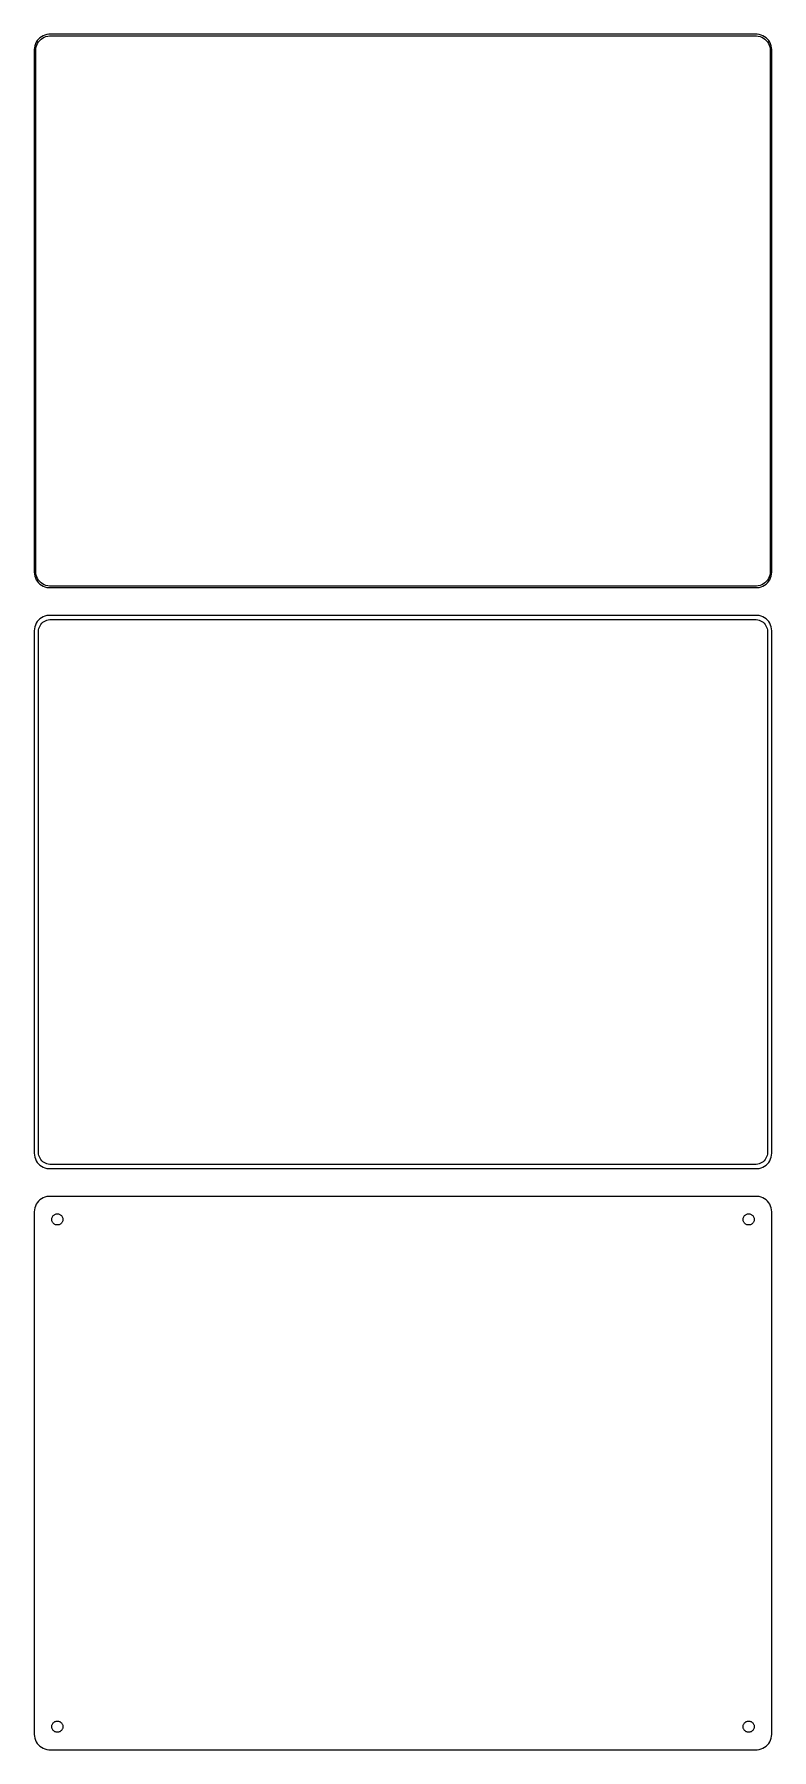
# Model space of a CAD drawing. Header units: metres. Extents: x -120 to 120, y 288 to 846.
import ezdxf

# ---------------------------------------------------------------- set-up
doc = ezdxf.new("R2010")
doc.units = ezdxf.units.M

msp = doc.modelspace()

# ---------------------------------------------------------------- linework, layer by layer
for p, q in [((-119.649, 842.841), (-119.843, 842.243)), ((-119.382, 843.409), (-119.649, 842.841)), ((-119.045, 843.939), (-119.382, 843.409)), ((-119.166, 842.499), (-118.912, 843.038)), ((-118.645, 844.423), (-119.045, 843.939)), ((-118.912, 843.038), (-118.593, 843.542)), ((-118.187, 844.853), (-118.645, 844.423)), ((-118.593, 843.542), (-118.213, 844.002)), ((-118.213, 844.002), (-117.778, 844.41)), ((-117.679, 845.222), (-118.187, 844.853)), ((-117.778, 844.41), (-117.295, 844.761)), ((-117.129, 845.524), (-117.679, 845.222)), ((-117.295, 844.761), (-116.772, 845.048)), ((-116.545, 845.755), (-117.129, 845.524)), ((-116.772, 845.048), (-116.218, 845.268)), ((-115.937, 845.911), (-116.545, 845.755)), ((-116.218, 845.268), (-115.64, 845.416)), ((-115.314, 845.99), (-115.937, 845.911)), ((-115.64, 845.416), (-115.048, 845.491)), ((115.314, 845.99), (-115.314, 845.99)), ((-115.048, 845.491), (115.048, 845.491)), ((115.048, 845.491), (115.64, 845.416)), ((115.937, 845.911), (115.314, 845.99)), ((115.64, 845.416), (116.218, 845.268)), ((116.545, 845.755), (115.937, 845.911)), ((116.218, 845.268), (116.772, 845.048)), ((117.129, 845.524), (116.545, 845.755)), ((116.772, 845.048), (117.295, 844.761)), ((117.679, 845.222), (117.129, 845.524)), ((117.295, 844.761), (117.778, 844.41)), ((118.187, 844.853), (117.679, 845.222)), ((117.778, 844.41), (118.213, 844.002)), ((118.645, 844.423), (118.187, 844.853)), ((118.213, 844.002), (118.593, 843.542)), ((118.593, 843.542), (118.912, 843.038)), ((119.045, 843.939), (118.645, 844.423)), ((118.912, 843.038), (119.166, 842.499)), ((119.382, 843.409), (119.045, 843.939)), ((119.649, 842.841), (119.382, 843.409)), ((119.843, 842.243), (119.649, 842.841)), ((-119.961, 841.627), (-120, 841)), ((-120, 841), (-120, 671)), ((-119.843, 842.243), (-119.961, 841.627)), ((-119.5, 840.75), (-119.463, 841.345)), ((-119.5, 671.25), (-119.5, 840.75)), ((-119.463, 841.345), (-119.351, 841.931)), ((-119.351, 841.931), (-119.166, 842.499)), ((119.166, 842.499), (119.351, 841.931)), ((119.351, 841.931), (119.463, 841.345)), ((119.463, 841.345), (119.5, 840.75)), ((119.5, 840.75), (119.5, 671.25)), ((119.961, 841.627), (119.843, 842.243)), ((120, 841), (119.961, 841.627)), ((120, 671), (120, 841)), ((-120, 671), (-119.961, 670.373)), ((-119.961, 670.373), (-119.843, 669.757)), ((-119.843, 669.757), (-119.649, 669.159)), ((-119.463, 670.655), (-119.5, 671.25)), ((-119.351, 670.069), (-119.463, 670.655)), ((-119.166, 669.501), (-119.351, 670.069)), ((119.351, 670.069), (119.166, 669.501)), ((119.463, 670.655), (119.351, 670.069)), ((119.5, 671.25), (119.463, 670.655)), ((119.649, 669.159), (119.843, 669.757)), ((119.843, 669.757), (119.961, 670.373)), ((119.961, 670.373), (120, 671)), ((-119.649, 669.159), (-119.382, 668.591)), ((-119.382, 668.591), (-119.045, 668.061)), ((-118.912, 668.962), (-119.166, 669.501)), ((-119.045, 668.061), (-118.645, 667.577)), ((-118.593, 668.458), (-118.912, 668.962)), ((-118.645, 667.577), (-118.187, 667.147)), ((-118.213, 667.998), (-118.593, 668.458)), ((-117.778, 667.59), (-118.213, 667.998)), ((-118.187, 667.147), (-117.679, 666.778)), ((-117.295, 667.239), (-117.778, 667.59)), ((-117.679, 666.778), (-117.129, 666.476)), ((-116.772, 666.952), (-117.295, 667.239)), ((-117.129, 666.476), (-116.545, 666.245)), ((-116.218, 666.732), (-116.772, 666.952)), ((-116.545, 666.245), (-115.937, 666.089)), ((-115.64, 666.584), (-116.218, 666.732)), ((-115.937, 666.089), (-115.314, 666.01)), ((-115.048, 666.509), (-115.64, 666.584)), ((-115.314, 666.01), (115.314, 666.01)), ((115.048, 666.509), (-115.048, 666.509)), ((115.64, 666.584), (115.048, 666.509)), ((115.314, 666.01), (115.937, 666.089)), ((116.218, 666.732), (115.64, 666.584)), ((115.937, 666.089), (116.545, 666.245)), ((116.772, 666.952), (116.218, 666.732)), ((116.545, 666.245), (117.129, 666.476)), ((117.295, 667.239), (116.772, 666.952)), ((117.129, 666.476), (117.679, 666.778)), ((117.778, 667.59), (117.295, 667.239)), ((117.679, 666.778), (118.187, 667.147)), ((118.213, 667.998), (117.778, 667.59)), ((118.187, 667.147), (118.645, 667.577)), ((118.593, 668.458), (118.213, 667.998)), ((118.912, 668.962), (118.593, 668.458)), ((118.645, 667.577), (119.045, 668.061)), ((119.166, 669.501), (118.912, 668.962)), ((119.045, 668.061), (119.382, 668.591)), ((119.382, 668.591), (119.649, 669.159)), ((-119.843, 653.243), (-119.961, 652.627)), ((-119.649, 653.841), (-119.843, 653.243)), ((-119.382, 654.409), (-119.649, 653.841)), ((-119.045, 654.939), (-119.382, 654.409)), ((-118.645, 655.423), (-119.045, 654.939)), ((-118.187, 655.853), (-118.645, 655.423)), ((-118.498, 652.712), (-118.348, 653.174)), ((-118.348, 653.174), (-118.141, 653.614)), ((-117.679, 656.222), (-118.187, 655.853)), ((-118.141, 653.614), (-117.88, 654.024)), ((-117.88, 654.024), (-117.571, 654.399)), ((-117.129, 656.524), (-117.679, 656.222)), ((-117.571, 654.399), (-117.216, 654.731)), ((-117.216, 654.731), (-116.823, 655.017)), ((-116.545, 656.755), (-117.129, 656.524)), ((-116.823, 655.017), (-116.398, 655.251)), ((-115.937, 656.911), (-116.545, 656.755)), ((-116.398, 655.251), (-115.946, 655.43)), ((-115.946, 655.43), (-115.475, 655.551)), ((-115.314, 656.99), (-115.937, 656.911)), ((-115.475, 655.551), (-114.993, 655.612)), ((115.314, 656.99), (-115.314, 656.99)), ((-114.993, 655.612), (114.993, 655.612)), ((114.993, 655.612), (115.475, 655.551)), ((115.937, 656.911), (115.314, 656.99)), ((115.475, 655.551), (115.946, 655.43)), ((116.545, 656.755), (115.937, 656.911)), ((115.946, 655.43), (116.398, 655.251)), ((116.398, 655.251), (116.823, 655.017)), ((117.129, 656.524), (116.545, 656.755)), ((116.823, 655.017), (117.216, 654.731)), ((117.679, 656.222), (117.129, 656.524)), ((117.216, 654.731), (117.571, 654.399)), ((117.571, 654.399), (117.88, 654.024)), ((118.187, 655.853), (117.679, 656.222)), ((117.88, 654.024), (118.141, 653.614)), ((118.141, 653.614), (118.348, 653.174)), ((118.645, 655.423), (118.187, 655.853)), ((118.348, 653.174), (118.498, 652.712)), ((119.045, 654.939), (118.645, 655.423)), ((119.382, 654.409), (119.045, 654.939)), ((119.649, 653.841), (119.382, 654.409)), ((119.843, 653.243), (119.649, 653.841)), ((119.961, 652.627), (119.843, 653.243)), ((-119.961, 652.627), (-120, 652)), ((-120, 652), (-120, 482)), ((-118.619, 651.75), (-118.589, 652.235)), ((-118.619, 482.25), (-118.619, 651.75)), ((-118.589, 652.235), (-118.498, 652.712)), ((118.498, 652.712), (118.589, 652.235)), ((118.589, 652.235), (118.619, 651.75)), ((118.619, 651.75), (118.619, 482.25)), ((120, 652), (119.961, 652.627)), ((120, 482), (120, 652)), ((-120, 482), (-119.961, 481.373)), ((-119.961, 481.373), (-119.843, 480.757)), ((-119.843, 480.757), (-119.649, 480.159)), ((-119.649, 480.159), (-119.382, 479.591)), ((-118.589, 481.765), (-118.619, 482.25)), ((-118.498, 481.288), (-118.589, 481.765)), ((-118.348, 480.826), (-118.498, 481.288)), ((-118.141, 480.386), (-118.348, 480.826)), ((-117.88, 479.976), (-118.141, 480.386)), ((-117.571, 479.601), (-117.88, 479.976)), ((117.88, 479.976), (117.571, 479.601)), ((118.141, 480.386), (117.88, 479.976)), ((118.348, 480.826), (118.141, 480.386)), ((118.498, 481.288), (118.348, 480.826)), ((118.589, 481.765), (118.498, 481.288)), ((118.619, 482.25), (118.589, 481.765)), ((119.382, 479.591), (119.649, 480.159)), ((119.649, 480.159), (119.843, 480.757)), ((119.843, 480.757), (119.961, 481.373)), ((119.961, 481.373), (120, 482)), ((-119.382, 479.591), (-119.045, 479.061)), ((-119.045, 479.061), (-118.645, 478.577)), ((-118.645, 478.577), (-118.187, 478.147)), ((-118.187, 478.147), (-117.679, 477.778)), ((-117.679, 477.778), (-117.129, 477.476)), ((-117.216, 479.269), (-117.571, 479.601)), ((-116.823, 478.983), (-117.216, 479.269)), ((-117.129, 477.476), (-116.545, 477.245)), ((-116.398, 478.749), (-116.823, 478.983)), ((-116.545, 477.245), (-115.937, 477.089)), ((-115.946, 478.57), (-116.398, 478.749)), ((-115.475, 478.449), (-115.946, 478.57)), ((-115.937, 477.089), (-115.314, 477.01)), ((-114.993, 478.388), (-115.475, 478.449)), ((-115.314, 477.01), (115.314, 477.01)), ((114.993, 478.388), (-114.993, 478.388)), ((115.475, 478.449), (114.993, 478.388)), ((115.314, 477.01), (115.937, 477.089)), ((115.946, 478.57), (115.475, 478.449)), ((115.937, 477.089), (116.545, 477.245)), ((116.398, 478.749), (115.946, 478.57)), ((116.823, 478.983), (116.398, 478.749)), ((116.545, 477.245), (117.129, 477.476)), ((117.216, 479.269), (116.823, 478.983)), ((117.129, 477.476), (117.679, 477.778)), ((117.571, 479.601), (117.216, 479.269)), ((117.679, 477.778), (118.187, 478.147)), ((118.187, 478.147), (118.645, 478.577)), ((118.645, 478.577), (119.045, 479.061)), ((119.045, 479.061), (119.382, 479.591)), ((-119.961, 463.627), (-120, 463)), ((-119.843, 464.243), (-119.961, 463.627)), ((-119.649, 464.841), (-119.843, 464.243)), ((-119.382, 465.409), (-119.649, 464.841)), ((-119.045, 465.939), (-119.382, 465.409)), ((-118.645, 466.423), (-119.045, 465.939)), ((-118.187, 466.853), (-118.645, 466.423)), ((-117.679, 467.222), (-118.187, 466.853)), ((-117.129, 467.524), (-117.679, 467.222)), ((-116.545, 467.755), (-117.129, 467.524)), ((-115.937, 467.911), (-116.545, 467.755)), ((-115.314, 467.99), (-115.937, 467.911)), ((115.314, 467.99), (-115.314, 467.99)), ((115.937, 467.911), (115.314, 467.99)), ((116.545, 467.755), (115.937, 467.911)), ((117.129, 467.524), (116.545, 467.755)), ((117.679, 467.222), (117.129, 467.524)), ((118.187, 466.853), (117.679, 467.222)), ((118.645, 466.423), (118.187, 466.853)), ((119.045, 465.939), (118.645, 466.423)), ((119.382, 465.409), (119.045, 465.939)), ((119.649, 464.841), (119.382, 465.409)), ((119.843, 464.243), (119.649, 464.841)), ((119.961, 463.627), (119.843, 464.243)), ((120, 463), (119.961, 463.627)), ((-120, 463), (-120, 293)), ((-114.3, 460.5), (-114.286, 460.726)), ((-114.286, 460.274), (-114.3, 460.5)), ((-114.286, 460.726), (-114.243, 460.948)), ((-114.243, 460.052), (-114.286, 460.274)), ((-114.243, 460.948), (-114.174, 461.163)), ((-114.174, 459.837), (-114.243, 460.052)), ((-114.174, 461.163), (-114.077, 461.367)), ((-114.077, 459.633), (-114.174, 459.837)), ((-114.077, 461.367), (-113.956, 461.558)), ((-113.956, 459.442), (-114.077, 459.633)), ((-113.956, 461.558), (-113.812, 461.732)), ((-113.812, 459.268), (-113.956, 459.442)), ((-113.812, 461.732), (-113.647, 461.887)), ((-113.647, 459.113), (-113.812, 459.268)), ((-113.647, 461.887), (-113.464, 462.02)), ((-113.464, 458.98), (-113.647, 459.113)), ((-113.464, 462.02), (-113.266, 462.129)), ((-113.266, 458.871), (-113.464, 458.98)), ((-113.266, 462.129), (-113.056, 462.212)), ((-113.056, 458.788), (-113.266, 458.871)), ((-113.056, 462.212), (-112.837, 462.268)), ((-112.837, 458.732), (-113.056, 458.788)), ((-112.837, 462.268), (-112.613, 462.296)), ((-112.613, 458.704), (-112.837, 458.732)), ((-112.613, 462.296), (-112.387, 462.296)), ((-112.387, 458.704), (-112.613, 458.704)), ((-112.387, 462.296), (-112.163, 462.268)), ((-112.163, 458.732), (-112.387, 458.704)), ((-112.163, 462.268), (-111.944, 462.212)), ((-111.944, 458.788), (-112.163, 458.732)), ((-111.944, 462.212), (-111.734, 462.129)), ((-111.734, 458.871), (-111.944, 458.788)), ((-111.734, 462.129), (-111.536, 462.02)), ((-111.536, 458.98), (-111.734, 458.871)), ((-111.536, 462.02), (-111.353, 461.887)), ((-111.353, 459.113), (-111.536, 458.98)), ((-111.353, 461.887), (-111.188, 461.732)), ((-111.188, 459.268), (-111.353, 459.113)), ((-111.188, 461.732), (-111.044, 461.558)), ((-111.044, 459.442), (-111.188, 459.268)), ((-111.044, 461.558), (-110.923, 461.367)), ((-110.923, 459.633), (-111.044, 459.442)), ((-110.923, 461.367), (-110.826, 461.163)), ((-110.826, 459.837), (-110.923, 459.633)), ((-110.826, 461.163), (-110.757, 460.948)), ((-110.757, 460.052), (-110.826, 459.837)), ((-110.757, 460.948), (-110.714, 460.726)), ((-110.714, 460.274), (-110.757, 460.052)), ((-110.714, 460.726), (-110.7, 460.5)), ((-110.7, 460.5), (-110.714, 460.274)), ((110.7, 460.5), (110.714, 460.726)), ((110.714, 460.274), (110.7, 460.5)), ((110.714, 460.726), (110.757, 460.948)), ((110.757, 460.052), (110.714, 460.274)), ((110.757, 460.948), (110.826, 461.163)), ((110.826, 459.837), (110.757, 460.052)), ((110.826, 461.163), (110.923, 461.367)), ((110.923, 459.633), (110.826, 459.837)), ((110.923, 461.367), (111.044, 461.558)), ((111.044, 459.442), (110.923, 459.633)), ((111.044, 461.558), (111.188, 461.732)), ((111.188, 459.268), (111.044, 459.442)), ((111.188, 461.732), (111.353, 461.887)), ((111.353, 459.113), (111.188, 459.268)), ((111.353, 461.887), (111.536, 462.02)), ((111.536, 458.98), (111.353, 459.113)), ((111.536, 462.02), (111.734, 462.129)), ((111.734, 458.871), (111.536, 458.98)), ((111.734, 462.129), (111.944, 462.212)), ((111.944, 458.788), (111.734, 458.871)), ((111.944, 462.212), (112.163, 462.268)), ((112.163, 458.732), (111.944, 458.788)), ((112.163, 462.268), (112.387, 462.296)), ((112.387, 458.704), (112.163, 458.732)), ((112.387, 462.296), (112.613, 462.296)), ((112.613, 458.704), (112.387, 458.704)), ((112.613, 462.296), (112.837, 462.268)), ((112.837, 458.732), (112.613, 458.704)), ((112.837, 462.268), (113.056, 462.212)), ((113.056, 458.788), (112.837, 458.732)), ((113.056, 462.212), (113.266, 462.129)), ((113.266, 458.871), (113.056, 458.788)), ((113.266, 462.129), (113.464, 462.02)), ((113.464, 458.98), (113.266, 458.871)), ((113.464, 462.02), (113.647, 461.887)), ((113.647, 459.113), (113.464, 458.98)), ((113.647, 461.887), (113.812, 461.732)), ((113.812, 459.268), (113.647, 459.113)), ((113.812, 461.732), (113.956, 461.558)), ((113.956, 459.442), (113.812, 459.268)), ((113.956, 461.558), (114.077, 461.367)), ((114.077, 459.633), (113.956, 459.442)), ((114.077, 461.367), (114.174, 461.163)), ((114.174, 459.837), (114.077, 459.633)), ((114.174, 461.163), (114.243, 460.948)), ((114.243, 460.052), (114.174, 459.837)), ((114.243, 460.948), (114.286, 460.726)), ((114.286, 460.274), (114.243, 460.052)), ((114.286, 460.726), (114.3, 460.5)), ((114.3, 460.5), (114.286, 460.274)), ((120, 293), (120, 463)), ((-114.286, 295.726), (-114.243, 295.948)), ((-114.243, 295.948), (-114.174, 296.163)), ((-114.174, 296.163), (-114.077, 296.367)), ((-114.077, 296.367), (-113.956, 296.558)), ((-113.956, 296.558), (-113.812, 296.732)), ((-113.812, 296.732), (-113.647, 296.887)), ((-113.647, 296.887), (-113.464, 297.02)), ((-113.464, 297.02), (-113.266, 297.129)), ((-113.266, 297.129), (-113.056, 297.212)), ((-113.056, 297.212), (-112.837, 297.268)), ((-112.837, 297.268), (-112.613, 297.296)), ((-112.613, 297.296), (-112.387, 297.296)), ((-112.387, 297.296), (-112.163, 297.268)), ((-112.163, 297.268), (-111.944, 297.212)), ((-111.944, 297.212), (-111.734, 297.129)), ((-111.734, 297.129), (-111.536, 297.02)), ((-111.536, 297.02), (-111.353, 296.887)), ((-111.353, 296.887), (-111.188, 296.732)), ((-111.188, 296.732), (-111.044, 296.558)), ((-111.044, 296.558), (-110.923, 296.367)), ((-110.923, 296.367), (-110.826, 296.163)), ((-110.826, 296.163), (-110.757, 295.948)), ((-110.757, 295.948), (-110.714, 295.726)), ((110.714, 295.726), (110.757, 295.948)), ((110.757, 295.948), (110.826, 296.163)), ((110.826, 296.163), (110.923, 296.367)), ((110.923, 296.367), (111.044, 296.558)), ((111.044, 296.558), (111.188, 296.732)), ((111.188, 296.732), (111.353, 296.887)), ((111.353, 296.887), (111.536, 297.02)), ((111.536, 297.02), (111.734, 297.129)), ((111.734, 297.129), (111.944, 297.212)), ((111.944, 297.212), (112.163, 297.268)), ((112.163, 297.268), (112.387, 297.296)), ((112.387, 297.296), (112.613, 297.296)), ((112.613, 297.296), (112.837, 297.268)), ((112.837, 297.268), (113.056, 297.212)), ((113.056, 297.212), (113.266, 297.129)), ((113.266, 297.129), (113.464, 297.02)), ((113.464, 297.02), (113.647, 296.887)), ((113.647, 296.887), (113.812, 296.732)), ((113.812, 296.732), (113.956, 296.558)), ((113.956, 296.558), (114.077, 296.367)), ((114.077, 296.367), (114.174, 296.163)), ((114.174, 296.163), (114.243, 295.948)), ((114.243, 295.948), (114.286, 295.726)), ((-120, 293), (-119.961, 292.373)), ((-119.961, 292.373), (-119.843, 291.757)), ((-119.843, 291.757), (-119.649, 291.159)), ((-119.649, 291.159), (-119.382, 290.591)), ((-119.382, 290.591), (-119.045, 290.061)), ((-114.3, 295.5), (-114.286, 295.726)), ((-114.286, 295.274), (-114.3, 295.5)), ((-114.243, 295.052), (-114.286, 295.274)), ((-114.174, 294.837), (-114.243, 295.052)), ((-114.077, 294.633), (-114.174, 294.837)), ((-113.956, 294.442), (-114.077, 294.633)), ((-113.812, 294.268), (-113.956, 294.442)), ((-113.647, 294.113), (-113.812, 294.268)), ((-113.464, 293.98), (-113.647, 294.113)), ((-113.266, 293.871), (-113.464, 293.98)), ((-113.056, 293.788), (-113.266, 293.871)), ((-112.837, 293.732), (-113.056, 293.788)), ((-112.613, 293.704), (-112.837, 293.732)), ((-112.387, 293.704), (-112.613, 293.704)), ((-112.163, 293.732), (-112.387, 293.704)), ((-111.944, 293.788), (-112.163, 293.732)), ((-111.734, 293.871), (-111.944, 293.788)), ((-111.536, 293.98), (-111.734, 293.871)), ((-111.353, 294.113), (-111.536, 293.98)), ((-111.188, 294.268), (-111.353, 294.113)), ((-111.044, 294.442), (-111.188, 294.268)), ((-110.923, 294.633), (-111.044, 294.442)), ((-110.826, 294.837), (-110.923, 294.633)), ((-110.757, 295.052), (-110.826, 294.837)), ((-110.714, 295.274), (-110.757, 295.052)), ((-110.714, 295.726), (-110.7, 295.5)), ((-110.7, 295.5), (-110.714, 295.274)), ((110.7, 295.5), (110.714, 295.726)), ((110.714, 295.274), (110.7, 295.5)), ((110.757, 295.052), (110.714, 295.274)), ((110.826, 294.837), (110.757, 295.052)), ((110.923, 294.633), (110.826, 294.837)), ((111.044, 294.442), (110.923, 294.633)), ((111.188, 294.268), (111.044, 294.442)), ((111.353, 294.113), (111.188, 294.268)), ((111.536, 293.98), (111.353, 294.113)), ((111.734, 293.871), (111.536, 293.98)), ((111.944, 293.788), (111.734, 293.871)), ((112.163, 293.732), (111.944, 293.788)), ((112.387, 293.704), (112.163, 293.732)), ((112.613, 293.704), (112.387, 293.704)), ((112.837, 293.732), (112.613, 293.704)), ((113.056, 293.788), (112.837, 293.732)), ((113.266, 293.871), (113.056, 293.788)), ((113.464, 293.98), (113.266, 293.871)), ((113.647, 294.113), (113.464, 293.98)), ((113.812, 294.268), (113.647, 294.113)), ((113.956, 294.442), (113.812, 294.268)), ((114.077, 294.633), (113.956, 294.442)), ((114.174, 294.837), (114.077, 294.633)), ((114.243, 295.052), (114.174, 294.837)), ((114.286, 295.274), (114.243, 295.052)), ((114.286, 295.726), (114.3, 295.5)), ((114.3, 295.5), (114.286, 295.274)), ((119.045, 290.061), (119.382, 290.591)), ((119.382, 290.591), (119.649, 291.159)), ((119.649, 291.159), (119.843, 291.757)), ((119.843, 291.757), (119.961, 292.373)), ((119.961, 292.373), (120, 293)), ((-119.045, 290.061), (-118.645, 289.577)), ((-118.645, 289.577), (-118.187, 289.147)), ((-118.187, 289.147), (-117.679, 288.778)), ((-117.679, 288.778), (-117.129, 288.476)), ((-117.129, 288.476), (-116.545, 288.245)), ((-116.545, 288.245), (-115.937, 288.089)), ((-115.937, 288.089), (-115.314, 288.01)), ((-115.314, 288.01), (115.314, 288.01)), ((115.314, 288.01), (115.937, 288.089)), ((115.937, 288.089), (116.545, 288.245)), ((116.545, 288.245), (117.129, 288.476)), ((117.129, 288.476), (117.679, 288.778)), ((117.679, 288.778), (118.187, 289.147)), ((118.187, 289.147), (118.645, 289.577)), ((118.645, 289.577), (119.045, 290.061))]:
    msp.add_line(p, q)

doc.saveas('drawing.dxf')
